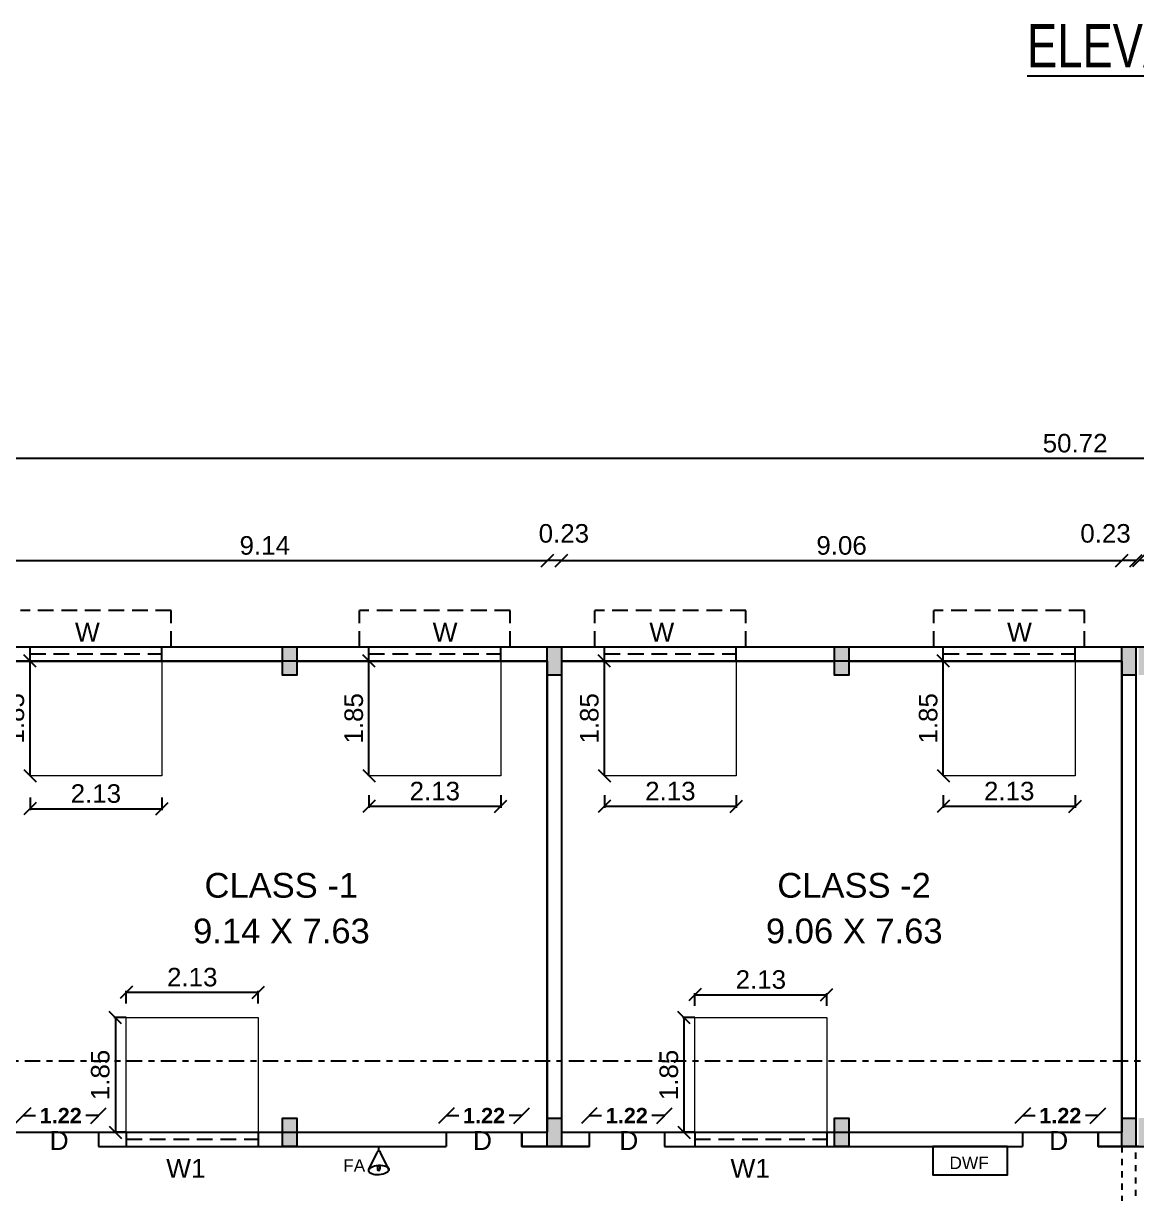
# Model space of a CAD drawing. Header units: metres. Extents: x -7227 to 737, y -45 to 4679.
# Drawn here: x 586.24 to 604.25, y 5.82 to 24.75 of the extents above; entities that cross this region are included whole.
import ezdxf

# ---------------------------------------------------------------- set-up
doc = ezdxf.new("R2010")
doc.units = ezdxf.units.M
doc.header["$LTSCALE"] = 0.2
doc.header["$MEASUREMENT"] = 0
for name, pattern in [('CENTER', [2, 1.25, -0.25, 0.25, -0.25]), ('DASHED2', [0.375, 0.25, -0.125]), ('HIDDEN', [9.525, 6.35, -3.175])]:
    doc.linetypes.add(name, pattern=pattern)
for name, color, linetype in [('BLK_1_FLR_0_BLT_UP_AREA', 26, 'Continuous'), ('BLK_1_FLR_0_CARPET_AREA', 10, 'Continuous'), ('BLK_1_FLR_0_DRINKING_WATER', 26, 'Continuous'), ('BLK_1_FLR_0_EXIT_WIDTH_DOOR', 1, 'Continuous'), ('BLK_1_FLR_0_REGULAR_ROOM_1', 117, 'Continuous'), ('BLK_1_FLR_0_REGULAR_ROOM_2', 117, 'Continuous')]:
    doc.layers.add(name, color=color, linetype=linetype)
for name, color, linetype, lineweight in [('BLK_1_FLR_0_ROOM_1_LIGHT_VENTILATION_1', 7, 'Continuous', 0), ('BLK_1_FLR_0_ROOM_2_LIGHT_VENTILATION_1', 7, 'Continuous', 0), ('line', 7, 'Continuous', 25)]:
    doc.layers.add(name, color=color, linetype=linetype, lineweight=lineweight)
doc.styles.add('ld', font='arial.ttf', dxfattribs={"height": 0.3})
doc.styles.get("Standard").update_dxf_attribs({"font": 'arial.ttf', "height": 0.3})
doc.styles.add('style 1', font='arialbd.ttf', dxfattribs={"height": 0.25})
doc.styles.add('style2', font='arial.ttf', dxfattribs={"height": 60})
doc.dimstyles.new('11', dxfattribs={"dimtxt": 0.25, "dimasz": 0.25, "dimexe": 0.18, "dimexo": 0.0625, "dimgap": 0.09, "dimtad": 0, "dimzin": 0, "dimdsep": 46, "dimtxsty": 'style 1', "dimblk": 'OBLIQUE', "dimcen": 0, "dimse1": 1, "dimse2": 1, "dimadec": 0, "dimazin": 0, "dimtfac": 1, "dimtdec": 4, "dimtofl": 0, "dimtmove": 0, "dimatfit": 3, "dimfxl": 0, "dimtolj": 1, "dimtzin": 0, "dimarcsym": 0})
doc.dimstyles.new('DCR', dxfattribs={"dimtxt": 0.3, "dimasz": 0.2, "dimexe": 0.025, "dimexo": 0, "dimgap": 0.09, "dimtad": 1, "dimzin": 0, "dimdsep": 46, "dimtxsty": 'Standard', "dimblk": 'OBLIQUE', "dimcen": 0.09, "dimadec": 0, "dimazin": 0, "dimtfac": 1, "dimtofl": 0, "dimtmove": 0, "dimatfit": 3, "dimfxl": 0, "dimtolj": 1, "dimtzin": 0, "dimarcsym": 0})

# ---------------------------------------------------------------- blocks, each defined once
blk = doc.blocks.new('_OBLIQUE')
at = {"layer": 'line', "color": 0, "linetype": 'ByBlock', "lineweight": -2}
blk.add_line((-0.5, -0.5), (0.5, 0.5), dxfattribs=at)
blk = doc.blocks.new('*D217')
at = {"color": 0, "linetype": 'HIDDEN', "lineweight": -2}
for p, q in [((577.616, 17.532), (577.616, 17.737)), ((628.336, 17.532), (628.336, 17.737))]:
    blk.add_line(p, q, dxfattribs=at)
at = {"color": 0, "lineweight": -2}
blk.add_line((577.616, 17.712), (628.336, 17.712), dxfattribs=at)
at = {"layer": 'Defpoints', "color": 0}
for p in [(628.336, 17.712), (577.616, 14.662), (628.336, 14.662)]:
    blk.add_point(p, dxfattribs=at)
at = {"color": 0, "lineweight": -2, "xscale": 0.2, "yscale": 0.2, "zscale": 0.2, "rotation": 180}
blk.add_blockref('_OBLIQUE', (577.616, 17.712), dxfattribs=at)
at = {"color": 0, "lineweight": -2, "xscale": 0.2, "yscale": 0.2, "zscale": 0.2}
blk.add_blockref('_OBLIQUE', (628.336, 17.712), dxfattribs=at)
at = {"color": 0, "insert": (603.256, 17.955), "char_height": 0.3, "attachment_point": 5}
blk.add_mtext('\\A1;50.72', dxfattribs=at)
blk = doc.blocks.new('*D219')
at = {"color": 0, "lineweight": -2}
blk.add_line((585.576, 16.057), (594.716, 16.057), dxfattribs=at)
at = {"layer": 'Defpoints', "color": 0}
for p in [(594.716, 16.057), (585.576, 14.432), (594.716, 14.432)]:
    blk.add_point(p, dxfattribs=at)
at = {"color": 0, "lineweight": -2, "xscale": 0.2, "yscale": 0.2, "zscale": 0.2, "rotation": 180}
blk.add_blockref('_OBLIQUE', (585.576, 16.057), dxfattribs=at)
at = {"color": 0, "lineweight": -2, "xscale": 0.2, "yscale": 0.2, "zscale": 0.2}
blk.add_blockref('_OBLIQUE', (594.716, 16.057), dxfattribs=at)
at = {"color": 0, "insert": (590.146, 16.3), "char_height": 0.3, "attachment_point": 5}
blk.add_mtext('\\A1;9.14', dxfattribs=at)
blk = doc.blocks.new('*D220')
at = {"color": 0, "lineweight": -2}
blk.add_line((594.946, 16.057), (604.01, 16.057), dxfattribs=at)
at = {"layer": 'Defpoints', "color": 0}
for p in [(604.01, 16.057), (594.946, 14.432), (604.01, 14.432)]:
    blk.add_point(p, dxfattribs=at)
at = {"color": 0, "lineweight": -2, "xscale": 0.2, "yscale": 0.2, "zscale": 0.2, "rotation": 180}
blk.add_blockref('_OBLIQUE', (594.946, 16.057), dxfattribs=at)
at = {"color": 0, "lineweight": -2, "xscale": 0.2, "yscale": 0.2, "zscale": 0.2}
blk.add_blockref('_OBLIQUE', (604.01, 16.057), dxfattribs=at)
at = {"color": 0, "insert": (599.478, 16.3), "char_height": 0.3, "attachment_point": 5}
blk.add_mtext('\\A1;9.06', dxfattribs=at)
blk = doc.blocks.new('*D130')
at = {"color": 0, "lineweight": -2}
blk.add_line((594.946, 16.057), (594.716, 16.057), dxfattribs=at)
at = {"layer": 'Defpoints', "color": 0}
for p in [(594.716, 16.057), (594.716, 14.432), (594.946, 14.432)]:
    blk.add_point(p, dxfattribs=at)
at = {"color": 0, "lineweight": -2, "xscale": 0.2, "yscale": 0.2, "zscale": 0.2, "rotation": 180}
blk.add_blockref('_OBLIQUE', (594.716, 16.057), dxfattribs=at)
at = {"color": 0, "lineweight": -2, "xscale": 0.2, "yscale": 0.2, "zscale": 0.2}
blk.add_blockref('_OBLIQUE', (594.946, 16.057), dxfattribs=at)
at = {"color": 0, "insert": (594.985, 16.495), "char_height": 0.3, "attachment_point": 5}
blk.add_mtext('\\A1;0.23', dxfattribs=at)
blk = doc.blocks.new('*D131')
at = {"color": 0, "lineweight": -2}
blk.add_line((604.515, 16.057), (604.285, 16.057), dxfattribs=at)
at = {"layer": 'Defpoints', "color": 0}
for p in [(604.285, 16.057), (604.285, 14.432), (604.515, 14.432)]:
    blk.add_point(p, dxfattribs=at)
at = {"color": 0, "lineweight": -2, "xscale": 0.2, "yscale": 0.2, "zscale": 0.2, "rotation": 180}
blk.add_blockref('_OBLIQUE', (604.285, 16.057), dxfattribs=at)
at = {"color": 0, "lineweight": -2, "xscale": 0.2, "yscale": 0.2, "zscale": 0.2}
blk.add_blockref('_OBLIQUE', (604.515, 16.057), dxfattribs=at)
at = {"color": 0, "insert": (604.875, 16.495), "char_height": 0.3, "attachment_point": 5}
blk.add_mtext('\\A1;0.23', dxfattribs=at)
blk = doc.blocks.new('*D180')
at = {"color": 0, "lineweight": -2}
blk.add_line((604.24, 16.057), (604.01, 16.057), dxfattribs=at)
at = {"layer": 'Defpoints', "color": 0}
for p in [(604.01, 16.057), (604.01, 14.432), (604.24, 14.432)]:
    blk.add_point(p, dxfattribs=at)
at = {"color": 0, "lineweight": -2, "xscale": 0.2, "yscale": 0.2, "zscale": 0.2, "rotation": 180}
blk.add_blockref('_OBLIQUE', (604.01, 16.057), dxfattribs=at)
at = {"color": 0, "lineweight": -2, "xscale": 0.2, "yscale": 0.2, "zscale": 0.2}
blk.add_blockref('_OBLIQUE', (604.24, 16.057), dxfattribs=at)
at = {"color": 0, "insert": (603.748, 16.495), "char_height": 0.3, "attachment_point": 5}
blk.add_mtext('\\A1;0.23', dxfattribs=at)
blk = doc.blocks.new('*D268')
at = {"color": 0, "linetype": 'HIDDEN', "lineweight": -2}
for p, q in [((586.348, 14.432), (586.373, 14.432)), ((586.348, 12.577), (586.373, 12.577))]:
    blk.add_line(p, q, dxfattribs=at)
at = {"color": 0, "lineweight": -2}
blk.add_line((586.348, 12.577), (586.348, 14.432), dxfattribs=at)
at = {"layer": 'Defpoints', "color": 0}
for p in [(586.348, 14.432), (586.348, 14.432), (586.348, 12.577)]:
    blk.add_point(p, dxfattribs=at)
at = {"color": 0, "lineweight": -2, "xscale": 0.2, "yscale": 0.2, "zscale": 0.2}
for p, rotation in [((586.348, 14.432), 90), ((586.348, 12.577), 270)]:
    blk.add_blockref('_OBLIQUE', p, dxfattribs=dict(at, rotation=rotation))
at = {"color": 0, "insert": (586.104, 13.504), "char_height": 0.3, "attachment_point": 5, "rotation": 90}
blk.add_mtext('\\A1;1.85', dxfattribs=at)
blk = doc.blocks.new('*D269')
at = {"color": 0, "linetype": 'HIDDEN', "lineweight": -2}
for p, q in [((586.348, 12.223), (586.348, 12.018)), ((588.481, 12.223), (588.481, 12.018))]:
    blk.add_line(p, q, dxfattribs=at)
at = {"color": 0, "lineweight": -2}
blk.add_line((586.348, 12.043), (588.481, 12.043), dxfattribs=at)
at = {"layer": 'Defpoints', "color": 0}
for p in [(586.348, 12.577), (588.481, 12.577), (588.481, 12.043)]:
    blk.add_point(p, dxfattribs=at)
at = {"color": 0, "lineweight": -2, "xscale": 0.2, "yscale": 0.2, "zscale": 0.2, "rotation": 180}
blk.add_blockref('_OBLIQUE', (586.348, 12.043), dxfattribs=at)
at = {"color": 0, "lineweight": -2, "xscale": 0.2, "yscale": 0.2, "zscale": 0.2}
blk.add_blockref('_OBLIQUE', (588.481, 12.043), dxfattribs=at)
at = {"color": 0, "insert": (587.414, 12.286), "char_height": 0.3, "attachment_point": 5}
blk.add_mtext('\\A1;2.13', dxfattribs=at)
blk = doc.blocks.new('*D270')
at = {"color": 0, "linetype": 'HIDDEN', "lineweight": -2}
for p, q in [((591.83, 14.432), (591.855, 14.432)), ((591.83, 12.577), (591.855, 12.577))]:
    blk.add_line(p, q, dxfattribs=at)
at = {"color": 0, "lineweight": -2}
blk.add_line((591.83, 12.577), (591.83, 14.432), dxfattribs=at)
at = {"layer": 'Defpoints', "color": 0}
for p in [(591.83, 14.432), (591.83, 14.432), (591.83, 12.577)]:
    blk.add_point(p, dxfattribs=at)
at = {"color": 0, "lineweight": -2, "xscale": 0.2, "yscale": 0.2, "zscale": 0.2}
for p, rotation in [((591.83, 14.432), 90), ((591.83, 12.577), 270)]:
    blk.add_blockref('_OBLIQUE', p, dxfattribs=dict(at, rotation=rotation))
at = {"color": 0, "insert": (591.587, 13.504), "char_height": 0.3, "attachment_point": 5, "rotation": 90}
blk.add_mtext('\\A1;1.85', dxfattribs=at)
blk = doc.blocks.new('*D271')
at = {"color": 0, "linetype": 'HIDDEN', "lineweight": -2}
for p, q in [((591.83, 12.263), (591.83, 12.058)), ((593.964, 12.263), (593.964, 12.058))]:
    blk.add_line(p, q, dxfattribs=at)
at = {"color": 0, "lineweight": -2}
blk.add_line((591.83, 12.083), (593.964, 12.083), dxfattribs=at)
at = {"layer": 'Defpoints', "color": 0}
for p in [(591.83, 12.577), (593.964, 12.577), (593.964, 12.083)]:
    blk.add_point(p, dxfattribs=at)
at = {"color": 0, "lineweight": -2, "xscale": 0.2, "yscale": 0.2, "zscale": 0.2, "rotation": 180}
blk.add_blockref('_OBLIQUE', (591.83, 12.083), dxfattribs=at)
at = {"color": 0, "lineweight": -2, "xscale": 0.2, "yscale": 0.2, "zscale": 0.2}
blk.add_blockref('_OBLIQUE', (593.964, 12.083), dxfattribs=at)
at = {"color": 0, "insert": (592.897, 12.326), "char_height": 0.3, "attachment_point": 5}
blk.add_mtext('\\A1;2.13', dxfattribs=at)
blk = doc.blocks.new('*D272')
at = {"color": 0, "linetype": 'HIDDEN', "lineweight": -2}
for p, q in [((587.906, 8.893), (587.906, 9.098)), ((590.04, 8.893), (590.04, 9.098))]:
    blk.add_line(p, q, dxfattribs=at)
at = {"color": 0, "lineweight": -2}
blk.add_line((587.906, 9.073), (590.04, 9.073), dxfattribs=at)
at = {"layer": 'Defpoints', "color": 0}
for p in [(590.04, 9.073), (587.906, 8.663), (590.04, 8.663)]:
    blk.add_point(p, dxfattribs=at)
at = {"color": 0, "lineweight": -2, "xscale": 0.2, "yscale": 0.2, "zscale": 0.2, "rotation": 180}
blk.add_blockref('_OBLIQUE', (587.906, 9.073), dxfattribs=at)
at = {"color": 0, "lineweight": -2, "xscale": 0.2, "yscale": 0.2, "zscale": 0.2}
blk.add_blockref('_OBLIQUE', (590.04, 9.073), dxfattribs=at)
at = {"color": 0, "insert": (588.973, 9.316), "char_height": 0.3, "attachment_point": 5}
blk.add_mtext('\\A1;2.13', dxfattribs=at)
blk = doc.blocks.new('*D273')
at = {"color": 0, "linetype": 'HIDDEN', "lineweight": -2}
for p, q in [((587.906, 8.663), (587.704, 8.663)), ((587.906, 6.808), (587.704, 6.808))]:
    blk.add_line(p, q, dxfattribs=at)
at = {"color": 0, "lineweight": -2}
blk.add_line((587.729, 8.663), (587.729, 6.808), dxfattribs=at)
at = {"layer": 'Defpoints', "color": 0}
for p in [(587.906, 8.663), (587.729, 6.808), (587.906, 6.808)]:
    blk.add_point(p, dxfattribs=at)
at = {"color": 0, "lineweight": -2, "xscale": 0.2, "yscale": 0.2, "zscale": 0.2}
for p, rotation in [((587.729, 8.663), 90), ((587.729, 6.808), 270)]:
    blk.add_blockref('_OBLIQUE', p, dxfattribs=dict(at, rotation=rotation))
at = {"color": 0, "insert": (587.486, 7.735), "char_height": 0.3, "attachment_point": 5, "rotation": 90}
blk.add_mtext('\\A1;1.85', dxfattribs=at)
blk = doc.blocks.new('*D274')
at = {"color": 0, "linetype": 'HIDDEN', "lineweight": -2}
for p, q in [((595.641, 14.432), (595.666, 14.432)), ((595.641, 12.577), (595.666, 12.577))]:
    blk.add_line(p, q, dxfattribs=at)
at = {"color": 0, "lineweight": -2}
blk.add_line((595.641, 12.577), (595.641, 14.432), dxfattribs=at)
at = {"layer": 'Defpoints', "color": 0}
for p in [(595.641, 14.432), (595.641, 14.432), (595.641, 12.577)]:
    blk.add_point(p, dxfattribs=at)
at = {"color": 0, "lineweight": -2, "xscale": 0.2, "yscale": 0.2, "zscale": 0.2}
for p, rotation in [((595.641, 14.432), 90), ((595.641, 12.577), 270)]:
    blk.add_blockref('_OBLIQUE', p, dxfattribs=dict(at, rotation=rotation))
at = {"color": 0, "insert": (595.398, 13.504), "char_height": 0.3, "attachment_point": 5, "rotation": 90}
blk.add_mtext('\\A1;1.85', dxfattribs=at)
blk = doc.blocks.new('*D275')
at = {"color": 0, "linetype": 'HIDDEN', "lineweight": -2}
for p, q in [((595.641, 12.263), (595.641, 12.058)), ((597.775, 12.263), (597.775, 12.058))]:
    blk.add_line(p, q, dxfattribs=at)
at = {"color": 0, "lineweight": -2}
blk.add_line((595.641, 12.083), (597.775, 12.083), dxfattribs=at)
at = {"layer": 'Defpoints', "color": 0}
for p in [(595.641, 12.577), (597.775, 12.577), (597.775, 12.083)]:
    blk.add_point(p, dxfattribs=at)
at = {"color": 0, "lineweight": -2, "xscale": 0.2, "yscale": 0.2, "zscale": 0.2, "rotation": 180}
blk.add_blockref('_OBLIQUE', (595.641, 12.083), dxfattribs=at)
at = {"color": 0, "lineweight": -2, "xscale": 0.2, "yscale": 0.2, "zscale": 0.2}
blk.add_blockref('_OBLIQUE', (597.775, 12.083), dxfattribs=at)
at = {"color": 0, "insert": (596.708, 12.326), "char_height": 0.3, "attachment_point": 5}
blk.add_mtext('\\A1;2.13', dxfattribs=at)
blk = doc.blocks.new('*D276')
at = {"color": 0, "linetype": 'HIDDEN', "lineweight": -2}
for p, q in [((601.124, 14.432), (601.149, 14.432)), ((601.124, 12.577), (601.149, 12.577))]:
    blk.add_line(p, q, dxfattribs=at)
at = {"color": 0, "lineweight": -2}
blk.add_line((601.124, 12.577), (601.124, 14.432), dxfattribs=at)
at = {"layer": 'Defpoints', "color": 0}
for p in [(601.124, 14.432), (601.124, 14.432), (601.124, 12.577)]:
    blk.add_point(p, dxfattribs=at)
at = {"color": 0, "lineweight": -2, "xscale": 0.2, "yscale": 0.2, "zscale": 0.2}
for p, rotation in [((601.124, 14.432), 90), ((601.124, 12.577), 270)]:
    blk.add_blockref('_OBLIQUE', p, dxfattribs=dict(at, rotation=rotation))
at = {"color": 0, "insert": (600.88, 13.504), "char_height": 0.3, "attachment_point": 5, "rotation": 90}
blk.add_mtext('\\A1;1.85', dxfattribs=at)
blk = doc.blocks.new('*D277')
at = {"color": 0, "linetype": 'HIDDEN', "lineweight": -2}
for p, q in [((601.124, 12.263), (601.124, 12.058)), ((603.257, 12.263), (603.257, 12.058))]:
    blk.add_line(p, q, dxfattribs=at)
at = {"color": 0, "lineweight": -2}
blk.add_line((601.124, 12.083), (603.257, 12.083), dxfattribs=at)
at = {"layer": 'Defpoints', "color": 0}
for p in [(601.124, 12.577), (603.257, 12.577), (603.257, 12.083)]:
    blk.add_point(p, dxfattribs=at)
at = {"color": 0, "lineweight": -2, "xscale": 0.2, "yscale": 0.2, "zscale": 0.2, "rotation": 180}
blk.add_blockref('_OBLIQUE', (601.124, 12.083), dxfattribs=at)
at = {"color": 0, "lineweight": -2, "xscale": 0.2, "yscale": 0.2, "zscale": 0.2}
blk.add_blockref('_OBLIQUE', (603.257, 12.083), dxfattribs=at)
at = {"color": 0, "insert": (602.19, 12.326), "char_height": 0.3, "attachment_point": 5}
blk.add_mtext('\\A1;2.13', dxfattribs=at)
blk = doc.blocks.new('*D288')
at = {"color": 0, "linetype": 'HIDDEN', "lineweight": -2}
for p, q in [((597.105, 8.854), (597.105, 9.059)), ((599.239, 8.854), (599.239, 9.059))]:
    blk.add_line(p, q, dxfattribs=at)
at = {"color": 0, "lineweight": -2}
blk.add_line((597.105, 9.034), (599.239, 9.034), dxfattribs=at)
at = {"layer": 'Defpoints', "color": 0}
for p in [(599.239, 9.034), (597.105, 8.663), (599.239, 8.663)]:
    blk.add_point(p, dxfattribs=at)
at = {"color": 0, "lineweight": -2, "xscale": 0.2, "yscale": 0.2, "zscale": 0.2, "rotation": 180}
blk.add_blockref('_OBLIQUE', (597.105, 9.034), dxfattribs=at)
at = {"color": 0, "lineweight": -2, "xscale": 0.2, "yscale": 0.2, "zscale": 0.2}
blk.add_blockref('_OBLIQUE', (599.239, 9.034), dxfattribs=at)
at = {"color": 0, "insert": (598.172, 9.277), "char_height": 0.3, "attachment_point": 5}
blk.add_mtext('\\A1;2.13', dxfattribs=at)
blk = doc.blocks.new('*D289')
at = {"color": 0, "linetype": 'HIDDEN', "lineweight": -2}
for p, q in [((597.105, 8.663), (596.903, 8.663)), ((597.105, 6.808), (596.903, 6.808))]:
    blk.add_line(p, q, dxfattribs=at)
at = {"color": 0, "lineweight": -2}
blk.add_line((596.928, 8.663), (596.928, 6.808), dxfattribs=at)
at = {"layer": 'Defpoints', "color": 0}
for p in [(597.105, 8.663), (596.928, 6.808), (597.105, 6.808)]:
    blk.add_point(p, dxfattribs=at)
at = {"color": 0, "lineweight": -2, "xscale": 0.2, "yscale": 0.2, "zscale": 0.2}
for p, rotation in [((596.928, 8.663), 90), ((596.928, 6.808), 270)]:
    blk.add_blockref('_OBLIQUE', p, dxfattribs=dict(at, rotation=rotation))
at = {"color": 0, "insert": (596.684, 7.735), "char_height": 0.3, "attachment_point": 5, "rotation": 90}
blk.add_mtext('\\A1;1.85', dxfattribs=at)
blk = doc.blocks.new('*D304')
at = {"layer": 'BLK_1_FLR_0_EXIT_WIDTH_DOOR', "color": 2, "lineweight": -2}
for p, q in [((586.235, 7.077), (586.438, 7.077)), ((587.455, 7.077), (587.252, 7.077))]:
    blk.add_line(p, q, dxfattribs=at)
at = {"layer": 'Defpoints', "color": 0}
for p in [(587.455, 7.077), (586.235, 6.808), (587.455, 6.808)]:
    blk.add_point(p, dxfattribs=at)
at = {"layer": 'BLK_1_FLR_0_EXIT_WIDTH_DOOR', "color": 2, "lineweight": -2, "xscale": 0.25, "yscale": 0.25, "zscale": 0.25, "rotation": 180}
blk.add_blockref('_OBLIQUE', (586.235, 7.077), dxfattribs=at)
at = {"layer": 'BLK_1_FLR_0_EXIT_WIDTH_DOOR', "color": 2, "lineweight": -2, "xscale": 0.25, "yscale": 0.25, "zscale": 0.25}
blk.add_blockref('_OBLIQUE', (587.455, 7.077), dxfattribs=at)
at = {"layer": 'BLK_1_FLR_0_EXIT_WIDTH_DOOR', "color": 2, "lineweight": 20, "insert": (586.845, 7.077), "char_height": 0.25, "attachment_point": 5, "style": 'style 1'}
blk.add_mtext('\\A1;1.22', dxfattribs=at)
blk = doc.blocks.new('*D303')
at = {"layer": 'BLK_1_FLR_0_EXIT_WIDTH_DOOR', "color": 2, "lineweight": -2}
for p, q in [((593.084, 7.077), (593.286, 7.077)), ((594.303, 7.077), (594.101, 7.077))]:
    blk.add_line(p, q, dxfattribs=at)
at = {"layer": 'Defpoints', "color": 0}
for p in [(594.303, 7.077), (593.084, 6.808), (594.303, 6.808)]:
    blk.add_point(p, dxfattribs=at)
at = {"layer": 'BLK_1_FLR_0_EXIT_WIDTH_DOOR', "color": 2, "lineweight": -2, "xscale": 0.25, "yscale": 0.25, "zscale": 0.25, "rotation": 180}
blk.add_blockref('_OBLIQUE', (593.084, 7.077), dxfattribs=at)
at = {"layer": 'BLK_1_FLR_0_EXIT_WIDTH_DOOR', "color": 2, "lineweight": -2, "xscale": 0.25, "yscale": 0.25, "zscale": 0.25}
blk.add_blockref('_OBLIQUE', (594.303, 7.077), dxfattribs=at)
at = {"layer": 'BLK_1_FLR_0_EXIT_WIDTH_DOOR', "color": 2, "lineweight": 20, "insert": (593.694, 7.077), "char_height": 0.25, "attachment_point": 5, "style": 'style 1'}
blk.add_mtext('\\A1;1.22', dxfattribs=at)
blk = doc.blocks.new('*D305')
at = {"layer": 'BLK_1_FLR_0_EXIT_WIDTH_DOOR', "color": 2, "lineweight": -2}
for p, q in [((595.393, 7.077), (595.595, 7.077)), ((596.612, 7.077), (596.41, 7.077))]:
    blk.add_line(p, q, dxfattribs=at)
at = {"layer": 'Defpoints', "color": 0}
for p in [(596.612, 7.077), (595.393, 6.808), (596.612, 6.808)]:
    blk.add_point(p, dxfattribs=at)
at = {"layer": 'BLK_1_FLR_0_EXIT_WIDTH_DOOR', "color": 2, "lineweight": -2, "xscale": 0.25, "yscale": 0.25, "zscale": 0.25, "rotation": 180}
blk.add_blockref('_OBLIQUE', (595.393, 7.077), dxfattribs=at)
at = {"layer": 'BLK_1_FLR_0_EXIT_WIDTH_DOOR', "color": 2, "lineweight": -2, "xscale": 0.25, "yscale": 0.25, "zscale": 0.25}
blk.add_blockref('_OBLIQUE', (596.612, 7.077), dxfattribs=at)
at = {"layer": 'BLK_1_FLR_0_EXIT_WIDTH_DOOR', "color": 2, "lineweight": 20, "insert": (596.003, 7.077), "char_height": 0.25, "attachment_point": 5, "style": 'style 1'}
blk.add_mtext('\\A1;1.22', dxfattribs=at)
blk = doc.blocks.new('*D306')
at = {"layer": 'BLK_1_FLR_0_EXIT_WIDTH_DOOR', "color": 2, "lineweight": -2}
for p, q in [((602.407, 7.077), (602.61, 7.077)), ((603.627, 7.077), (603.424, 7.077))]:
    blk.add_line(p, q, dxfattribs=at)
at = {"layer": 'Defpoints', "color": 0}
for p in [(603.627, 7.077), (602.407, 6.808), (603.627, 6.808)]:
    blk.add_point(p, dxfattribs=at)
at = {"layer": 'BLK_1_FLR_0_EXIT_WIDTH_DOOR', "color": 2, "lineweight": -2, "xscale": 0.25, "yscale": 0.25, "zscale": 0.25, "rotation": 180}
blk.add_blockref('_OBLIQUE', (602.407, 7.077), dxfattribs=at)
at = {"layer": 'BLK_1_FLR_0_EXIT_WIDTH_DOOR', "color": 2, "lineweight": -2, "xscale": 0.25, "yscale": 0.25, "zscale": 0.25}
blk.add_blockref('_OBLIQUE', (603.627, 7.077), dxfattribs=at)
at = {"layer": 'BLK_1_FLR_0_EXIT_WIDTH_DOOR', "color": 2, "lineweight": 20, "insert": (603.017, 7.077), "char_height": 0.25, "attachment_point": 5, "style": 'style 1'}
blk.add_mtext('\\A1;1.22', dxfattribs=at)

msp = doc.modelspace()

# ---------------------------------------------------------------- hatches: boundary and pattern name
h = msp.add_hatch(color=256)
h.dxf.hatch_style = 1
h.paths.add_polyline_path([(577.846, 14.665), (577.616, 14.665), (577.616, 14.205), (577.846, 14.205)])
h.paths.add_polyline_path([(585.576, 14.665), (585.346, 14.665), (585.346, 14.205), (585.576, 14.205)])
h.paths.add_polyline_path([(577.846, 7.038), (577.616, 7.038), (577.616, 6.578), (577.846, 6.578)])
h.paths.add_polyline_path([(585.346, 6.578), (585.576, 6.578), (585.576, 7.038), (585.346, 7.038)])
h.paths.add_polyline_path([(594.716, 14.205), (594.946, 14.205), (594.946, 14.665), (594.716, 14.665)])
h.paths.add_polyline_path([(594.946, 7.038), (594.716, 7.038), (594.716, 6.578), (594.946, 6.578)])
h.paths.add_polyline_path([(604.24, 14.665), (604.01, 14.665), (604.01, 14.205), (604.24, 14.205)])
h.paths.add_polyline_path([(604.515, 14.665), (604.285, 14.665), (604.285, 14.205), (604.515, 14.205)])
h.paths.add_polyline_path([(604.285, 6.578), (604.515, 6.578), (604.515, 7.038), (604.285, 7.038)])
h.paths.add_polyline_path([(604.01, 6.578), (604.24, 6.578), (604.24, 7.038), (604.01, 7.038)])
h.paths.add_polyline_path([(609.876, 14.665), (609.646, 14.665), (609.646, 14.205), (609.876, 14.205)])
h.paths.add_polyline_path([(609.876, 7.038), (609.646, 7.038), (609.646, 6.578), (609.876, 6.578)])
h.paths.add_polyline_path([(614.491, 7.038), (614.261, 7.038), (614.261, 6.578), (614.491, 6.578)])
h.paths.add_polyline_path([(614.491, 14.665), (614.261, 14.665), (614.261, 14.205), (614.491, 14.205)])
h.paths.add_polyline_path([(618.876, 14.205), (619.106, 14.205), (619.106, 14.665), (618.876, 14.665)])
h.paths.add_polyline_path([(618.876, 6.578), (619.106, 6.578), (619.106, 7.038), (618.876, 7.038)])
h.paths.add_polyline_path([(628.106, 6.578), (628.336, 6.578), (628.336, 7.038), (628.106, 7.038)])
h.paths.add_polyline_path([(623.491, 6.578), (623.721, 6.578), (623.721, 7.038), (623.491, 7.038)])
h.paths.add_polyline_path([(628.336, 14.665), (628.106, 14.665), (628.106, 14.205), (628.336, 14.205)])
h.paths.add_polyline_path([(623.721, 14.665), (623.491, 14.665), (623.491, 14.205), (623.721, 14.205)])
h.paths.add_polyline_path([(628.106, 4.118), (628.336, 4.118), (628.336, 4.578), (628.106, 4.578)])
h.paths.add_polyline_path([(619.106, -4.567), (618.876, -4.567), (618.876, -5.027), (619.106, -5.027)])
h.paths.add_polyline_path([(619.106, 4.578), (618.876, 4.578), (618.876, 4.118), (619.106, 4.118)])
h.paths.add_polyline_path([(609.876, 4.578), (609.646, 4.578), (609.646, 4.118), (609.876, 4.118)])
h.paths.add_polyline_path([(609.876, -4.567), (609.646, -4.567), (609.646, -5.027), (609.876, -5.027)])
h.paths.add_polyline_path([(594.716, 4.118), (594.946, 4.118), (594.946, 4.578), (594.716, 4.578)])
h.paths.add_polyline_path([(594.716, -5.027), (594.946, -5.027), (594.946, -4.567), (594.716, -4.567)])
h.paths.add_polyline_path([(585.576, -4.567), (585.346, -4.567), (585.346, -5.027), (585.576, -5.027)])
h.paths.add_polyline_path([(585.346, 4.118), (585.576, 4.118), (585.576, 4.578), (585.346, 4.578)])
h.paths.add_polyline_path([(577.846, 4.578), (577.616, 4.578), (577.616, 4.118), (577.846, 4.118)])
h.paths.add_polyline_path([(577.846, -4.567), (577.616, -4.567), (577.616, -5.027), (577.846, -5.027)])
h = msp.add_hatch(color=256)
h.dxf.hatch_style = 1
h.paths.add_polyline_path([(590.665, 14.665), (590.435, 14.665), (590.435, 14.205), (590.665, 14.205)])
h.paths.add_polyline_path([(590.665, 7.038), (590.435, 7.038), (590.435, 6.578), (590.665, 6.578)])
h.paths.add_polyline_path([(599.593, 7.038), (599.363, 7.038), (599.363, 6.578), (599.593, 6.578)])
h.paths.add_polyline_path([(599.593, 14.665), (599.363, 14.665), (599.363, 14.205), (599.593, 14.205)])

# ---------------------------------------------------------------- linework, layer by layer
at = {"linetype": 'HIDDEN', "ltscale": 0.2}
for p, q in [((588.634, 15.251), (586.195, 15.251)), ((588.634, 14.662), (588.634, 15.251)), ((591.678, 14.662), (591.678, 15.251)), ((594.117, 15.251), (591.678, 15.251)), ((594.117, 14.662), (594.117, 15.251)), ((595.488, 14.662), (595.488, 15.251)), ((597.927, 15.251), (595.488, 15.251)), ((597.927, 14.662), (597.927, 15.251)), ((600.971, 14.662), (600.971, 15.251)), ((603.41, 15.251), (600.971, 15.251)), ((603.41, 14.662), (603.41, 15.251))]:
    msp.add_line(p, q, dxfattribs=at)
for p, q in [((577.616, 14.662), (628.336, 14.662)), ((586.348, 14.432), (586.348, 14.66)), ((588.481, 14.432), (588.481, 14.66)), ((591.83, 14.432), (591.83, 14.66)), ((593.964, 14.432), (593.964, 14.66)), ((595.641, 14.432), (595.641, 14.66)), ((597.775, 14.432), (597.775, 14.66)), ((601.124, 14.432), (601.124, 14.66)), ((603.257, 14.432), (603.257, 14.66)), ((585.576, 14.432), (590.435, 14.432)), ((590.665, 14.432), (594.716, 14.432)), ((594.716, 14.432), (594.716, 6.808)), ((594.946, 14.432), (599.363, 14.432)), ((594.946, 14.432), (594.946, 6.808)), ((599.593, 14.432), (604.01, 14.432)), ((587.455, 6.808), (590.435, 6.808)), ((587.455, 6.808), (587.455, 6.578)), ((587.906, 6.808), (587.906, 6.58)), ((590.04, 6.808), (590.04, 6.58)), ((590.665, 6.808), (593.083, 6.808)), ((593.083, 6.808), (593.083, 6.578)), ((594.303, 6.808), (594.716, 6.808)), ((594.303, 6.808), (594.303, 6.578)), ((594.303, 6.808), (594.303, 6.578)), ((594.946, 6.808), (595.392, 6.808)), ((595.392, 6.808), (595.392, 6.578)), ((596.612, 6.808), (599.363, 6.808)), ((596.612, 6.808), (596.612, 6.578)), ((597.105, 6.808), (597.105, 6.58)), ((599.239, 6.808), (599.239, 6.58)), ((599.593, 6.808), (602.407, 6.808)), ((602.407, 6.808), (602.407, 6.578)), ((603.627, 6.808), (604.01, 6.808)), ((603.627, 6.808), (603.627, 6.578)), ((603.627, 6.808), (603.627, 6.578)), ((587.455, 6.578), (593.083, 6.578)), ((591.827, 6.207), (591.966, 6.481)), ((591.991, 6.505), (591.991, 6.578)), ((592.155, 6.207), (592.016, 6.481)), ((594.303, 6.578), (595.392, 6.578)), ((596.612, 6.578), (602.407, 6.578)), ((603.627, 6.578), (610.514, 6.578))]:
    msp.add_line(p, q)
at = {"color": 4, "linetype": 'HIDDEN', "ltscale": 0.2}
for p, q in [((586.348, 14.546), (588.481, 14.546)), ((591.83, 14.546), (593.964, 14.546)), ((595.641, 14.546), (597.775, 14.546)), ((601.124, 14.546), (603.257, 14.546)), ((587.906, 6.694), (590.04, 6.694)), ((597.105, 6.694), (599.239, 6.694))]:
    msp.add_line(p, q, dxfattribs=at)
at = {"color": 1}
for p, q in [((604.01, 14.432), (604.01, 6.808)), ((604.24, 14.432), (604.24, 6.808))]:
    msp.add_line(p, q, dxfattribs=at)
at = {"linetype": 'CENTER'}
msp.add_line((573.064, 7.961), (633.25, 7.961), dxfattribs=at)
at = {"linetype": 'DASHED2'}
for p, q in [((604.01, 6.578), (604.01, 4.578)), ((604.24, 4.578), (604.24, 6.578))]:
    msp.add_line(p, q, dxfattribs=at)
for points in [[(628.336, 14.662), (628.336, -5.027), (609.646, -5.027), (609.646, 4.348), (594.946, 4.348), (594.946, -5.027), (577.616, -5.027), (577.616, 14.662), (628.336, 14.662)], [(590.665, 14.202), (590.435, 14.202), (590.435, 14.662), (590.665, 14.662)], [(594.946, 14.202), (594.716, 14.202), (594.716, 14.662), (594.946, 14.662)], [(599.593, 14.202), (599.363, 14.202), (599.363, 14.662), (599.593, 14.662)], [(604.24, 14.202), (604.01, 14.202), (604.01, 14.662), (604.24, 14.662)], [(590.665, 6.578), (590.435, 6.578), (590.435, 7.038), (590.665, 7.038)], [(594.946, 6.578), (594.716, 6.578), (594.716, 7.038), (594.946, 7.038)], [(599.593, 6.578), (599.363, 6.578), (599.363, 7.038), (599.593, 7.038)], [(604.24, 6.578), (604.01, 6.578), (604.01, 7.038), (604.24, 7.038)]]:
    msp.add_lwpolyline(points, close=True)
msp.add_arc((591.991, 6.48), 0.0247, 1.9134, 178.0866)
for centre, major_axis, ratio in [((591.991, 6.197), (-0.164, -0.01), 0.473513), ((591.99, 6.229), (-0.0045, -0.0461), 0.330638)]:
    msp.add_ellipse(centre, major_axis=major_axis, ratio=ratio)
at = {"layer": 'BLK_1_FLR_0_BLT_UP_AREA', "color": 27}
msp.add_lwpolyline([(628.336, 14.662), (628.336, -5.027), (609.646, -5.027), (609.646, 4.348), (594.946, 4.348), (594.946, -5.027), (577.616, -5.027), (577.616, 14.662), (628.336, 14.662)], close=True, dxfattribs=at)
at = {"layer": 'BLK_1_FLR_0_CARPET_AREA', "color": 27}
msp.add_lwpolyline([(604.285, 6.578), (603.627, 6.578), (603.627, 6.808), (604.01, 6.808), (604.01, 7.038), (604.01, 14.432), (599.593, 14.432), (599.593, 14.202), (599.363, 14.202), (599.363, 14.432), (594.946, 14.432), (594.946, 14.202), (594.946, 6.808), (595.392, 6.808), (595.392, 6.578), (594.303, 6.578), (594.303, 6.808), (594.716, 6.808), (594.716, 7.038), (594.716, 14.432), (590.665, 14.432), (590.665, 14.202), (590.435, 14.202), (590.435, 14.432), (585.576, 14.432)], dxfattribs=at)
at = {"layer": 'BLK_1_FLR_0_DRINKING_WATER', "color": 7}
msp.add_lwpolyline([(602.162, 6.578), (600.955, 6.578), (600.955, 6.118), (602.162, 6.118)], close=True, dxfattribs=at)
at = {"layer": 'BLK_1_FLR_0_REGULAR_ROOM_1', "color": 3, "linetype": 'Continuous'}
msp.add_lwpolyline([(594.716, 14.432), (585.576, 14.432), (585.576, 6.808), (594.716, 6.808)], close=True, dxfattribs=at)
at = {"layer": 'BLK_1_FLR_0_REGULAR_ROOM_2', "color": 3, "linetype": 'Continuous'}
msp.add_lwpolyline([(604.01, 14.432), (594.946, 14.432), (594.946, 6.808), (604.01, 6.808)], close=True, dxfattribs=at)
at = {"layer": 'BLK_1_FLR_0_ROOM_1_LIGHT_VENTILATION_1', "color": 232}
for points in [[(586.348, 14.432), (588.481, 14.432), (588.481, 12.577), (586.348, 12.577)], [(591.83, 14.432), (593.964, 14.432), (593.964, 12.577), (591.83, 12.577)], [(587.906, 8.663), (590.04, 8.663), (590.04, 6.808), (587.906, 6.808)]]:
    msp.add_lwpolyline(points, close=True, dxfattribs=at)
at = {"layer": 'BLK_1_FLR_0_ROOM_2_LIGHT_VENTILATION_1', "color": 232}
for points in [[(595.641, 14.432), (597.775, 14.432), (597.775, 12.577), (595.641, 12.577)], [(601.124, 14.432), (603.257, 14.432), (603.257, 12.577), (601.124, 12.577)], [(597.105, 8.663), (599.239, 8.663), (599.239, 6.808), (597.105, 6.808)]]:
    msp.add_lwpolyline(points, close=True, dxfattribs=at)

# ---------------------------------------------------------------- texts
at = {"style": 'ld', "width": 0.75}
msp.add_text('%%UELEVATION-A', height=0.7, dxfattribs=at).set_placement((602.478, 24.037))
at = {"color": 7, "style": 'ld'}
for s, p in [('CLASS -1', (589.171, 10.603)), ('CLASS -2', (598.438, 10.603)), ('9.14 X 7.63', (588.987, 9.865)), ('9.06 X 7.63', (598.254, 9.865))]:
    msp.add_text(s, height=0.4, dxfattribs=at).set_placement(p)
at = {"style": 'style2'}
for s, insert, char_height, attachment_point in [('W', (587.477, 15.052), 0.305, 3), ('W', (593.264, 15.052), 0.305, 3), ('W', (596.77, 15.052), 0.305, 3), ('W', (602.557, 15.052), 0.305, 3), ('D', (586.665, 6.826), 0.305, 1), ('D', (593.514, 6.826), 0.305, 1), ('D', (595.881, 6.826), 0.305, 1), ('D', (602.837, 6.826), 0.305, 1), ('W1', (589.19, 6.376), 0.3048, 3), ('FA', (591.771, 6.37), 0.2, 3), ('W1', (598.319, 6.376), 0.3048, 3), ('DWF', (601.859, 6.413), 0.2, 3)]:
    msp.add_mtext_dynamic_manual_height_columns(s, width=5.66297, gutter_width=7.621, heights=[0], dxfattribs=dict(at, insert=insert, char_height=char_height, attachment_point=attachment_point))

# ---------------------------------------------------------------- dimensions: what is measured, and where the dimension line sits
at = {"color": 1}
dim = msp.add_linear_dim(base=(628.336, 17.712), p1=(577.616, 14.662), p2=(628.336, 14.662), dimstyle='DCR', override={"dimfxl": 0.18, "dimarcsym": 2}, dxfattribs=at)
dim.commit()
dim.dimension.update_dxf_attribs({"geometry": '*D217', "text_midpoint": (603.256, 17.712), "dimtype": 160})
for base, p1, p2, picture, middle in [((594.716, 16.057), (594.946, 14.432), (594.716, 14.432), '*D130', (594.985, 16.495)), ((604.01, 16.057), (604.24, 14.432), (604.01, 14.432), '*D180', (603.748, 16.495)), ((604.285, 16.057), (604.515, 14.432), (604.285, 14.432), '*D131', (604.875, 16.495))]:
    dim = msp.add_linear_dim(base=base, p1=p1, p2=p2, angle=180, dimstyle='DCR', override={"dimse1": 1, "dimse2": 1, "dimtmove": 2, "dimfxl": 1.25, "dimarcsym": 2})
    dim.commit()
    dim.dimension.update_dxf_attribs({"geometry": picture, "text_midpoint": middle, "dimtype": 161})
for p1, p2, picture, middle in [((585.576, 14.432), (594.716, 14.432), '*D219', (590.146, 16.3)), ((594.946, 14.432), (604.01, 14.432), '*D220', (599.478, 16.3))]:
    dim = msp.add_aligned_dim(p1=p1, p2=p2, distance=1.625, dimstyle='DCR', override={"dimse1": 1, "dimse2": 1, "dimfxl": 1.25, "dimarcsym": 2})
    dim.commit()
    dim.dimension.update_dxf_attribs({"geometry": picture, "text_midpoint": middle})
at = {"color": 232}
for base, p1, p2, picture, middle in [((586.3475, 14.4317), (586.3475, 12.5771), (586.3475, 14.4317), '*D268', (586.1043, 13.5044)), ((591.8303, 14.4317), (591.8303, 12.5771), (591.8303, 14.4317), '*D270', (591.5871, 13.5044)), ((595.6408, 14.4317), (595.6408, 12.5771), (595.6408, 14.4317), '*D274', (595.3976, 13.5044)), ((601.1236, 14.4317), (601.1236, 12.5771), (601.1236, 14.4317), '*D276', (600.8804, 13.5044)), ((587.7287, 6.8082), (587.9061, 8.6628), (587.9061, 6.8082), '*D273', (587.4856, 7.7355)), ((596.9276, 6.8082), (597.1049, 8.6628), (597.1049, 6.8082), '*D289', (596.6844, 7.7355))]:
    dim = msp.add_linear_dim(base=base, p1=p1, p2=p2, angle=90, dimstyle='DCR', override={"dimfxl": 0.18, "dimarcsym": 2}, dxfattribs=at)
    dim.commit()
    dim.dimension.update_dxf_attribs({"geometry": picture, "text_midpoint": middle})
for base, p1, p2, picture, middle in [((588.481, 12.043), (586.348, 12.577), (588.481, 12.577), '*D269', (587.414, 12.043)), ((593.964, 12.083), (591.83, 12.577), (593.964, 12.577), '*D271', (592.897, 12.083)), ((597.775, 12.083), (595.641, 12.577), (597.775, 12.577), '*D275', (596.708, 12.083)), ((603.257, 12.083), (601.124, 12.577), (603.257, 12.577), '*D277', (602.19, 12.083)), ((590.04, 9.073), (587.906, 8.663), (590.04, 8.663), '*D272', (588.973, 9.073)), ((599.239, 9.034), (597.105, 8.663), (599.239, 8.663), '*D288', (598.172, 9.034))]:
    dim = msp.add_linear_dim(base=base, p1=p1, p2=p2, dimstyle='DCR', override={"dimfxl": 0.18, "dimarcsym": 2}, dxfattribs=at)
    dim.commit()
    dim.dimension.update_dxf_attribs({"geometry": picture, "text_midpoint": middle, "dimtype": 160})
at = {"layer": 'BLK_1_FLR_0_EXIT_WIDTH_DOOR', "color": 2, "lineweight": 20}
for base, p1, p2, picture, middle in [((587.455, 7.077), (586.235, 6.808), (587.455, 6.808), '*D304', (586.845, 7.077)), ((594.303, 7.077), (593.084, 6.808), (594.303, 6.808), '*D303', (593.694, 7.077)), ((596.612, 7.077), (595.393, 6.808), (596.612, 6.808), '*D305', (596.003, 7.077)), ((603.627, 7.077), (602.407, 6.808), (603.627, 6.808), '*D306', (603.017, 7.077))]:
    dim = msp.add_linear_dim(base=base, p1=p1, p2=p2, dimstyle='11', override={"dimclrd": 2, "dimclrt": 2, "dimfxlon": 1}, dxfattribs=at)
    dim.commit()
    dim.dimension.update_dxf_attribs({"geometry": picture, "text_midpoint": middle})

doc.saveas('drawing.dxf')
